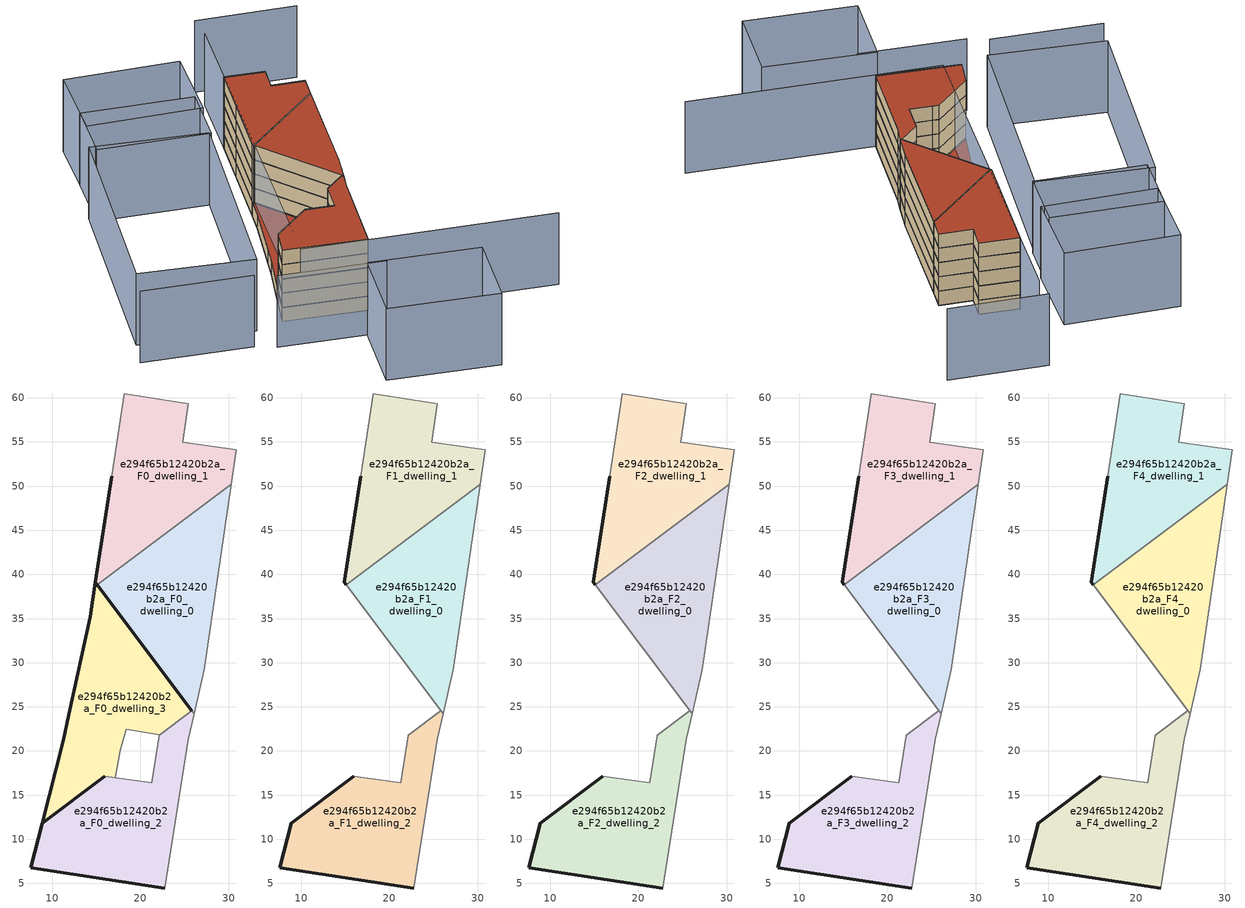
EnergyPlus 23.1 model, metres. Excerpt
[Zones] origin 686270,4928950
e294f65b12420b2a_F0_dwelling_0
 floor ground (EU_floor_Construction): 26.09,24.19 27.22,29.23 30.3,50.23 15.11,38.83 z0
 wall adiabatic (EU_wall_Construction): 30.3,50.23 27.22,29.23 26.09,24.19 15.11,38.83 z0:3
 wall to e294f65b12420b2a_F0_dwelling_1 (EU_wall_Construction): 15.11,38.83 30.3,50.23 z0:3
e294f65b12420b2a_F0_dwelling_1
 floor ground (EU_floor_Construction): 30.3,50.23 30.87,54.14 24.8,54.96 25.46,59.33 18.19,60.43 16.76,51.11 14.92,39.08 15.11,38.83 z0
 wall outside (EU_wall_Construction): 15.11,38.83 14.92,39.08 16.76,51.11 z0:3
 wall adiabatic (EU_wall_Construction): 16.76,51.11 18.19,60.43 25.46,59.33 24.8,54.96 30.87,54.14 30.3,50.23 z0:3
e294f65b12420b2a_F0_dwelling_2
 floor ground (EU_floor_Construction): 22.75,4.47 25.44,21.31 26.09,24.19 25.83,24.53 22.12,21.75 21.31,16.39 17.18,16.97 17.17,16.97 15.98,17.14 8.89,11.82 7.59,6.75 z0
 wall outside (EU_wall_Construction): 22.75,4.47 7.59,6.75 8.89,11.82 15.98,17.14 z0:3
 wall adiabatic (EU_wall_Construction): 17.17,16.97 17.18,16.97 21.31,16.39 22.12,21.75 / 25.83,24.53 26.09,24.19 25.44,21.31 22.75,4.47 z0:3
 wall to e294f65b12420b2a_F0_dwelling_3 (EU_wall_Construction): 15.98,17.14 17.17,16.97 / 22.12,21.75 25.83,24.53 z0:3
e294f65b12420b2a_F0_dwelling_3
 floor ground (EU_floor_Construction): 17.17,16.97 17.4,18.21 17.75,20.06 18.39,22.46 22.14,21.84 22.12,21.75 25.83,24.53 14.92,39.08 14.32,35.17 11.91,24.09 11.27,21.14 8.89,11.82 15.98,17.14 z0
 wall outside (EU_wall_Construction): 15.98,17.14 8.89,11.82 11.27,21.14 11.91,24.09 14.32,35.17 14.92,39.08 25.83,24.53 z0:3
 wall adiabatic (EU_wall_Construction): 22.12,21.75 22.14,21.84 18.39,22.46 17.75,20.06 17.4,18.21 17.17,16.97 z0:3
 roof outside (EU_roof_Construction): 14.92,39.08 25.83,24.53 22.12,21.75 22.14,21.84 18.39,22.46 17.75,20.06 17.4,18.21 17.17,16.97 15.98,17.14 8.89,11.82 11.27,21.14 11.91,24.09 14.32,35.17 z3
e294f65b12420b2a_F1_dwelling_0
 floor to e294f65b12420b2a_F0_dwelling_0 (EU_floor_Construction): 26.09,24.19 27.22,29.23 30.3,50.23 15.11,38.83 z3
 wall adiabatic (EU_wall_Construction): 30.3,50.23 27.22,29.23 26.09,24.19 15.11,38.83 z3:6
 wall to e294f65b12420b2a_F1_dwelling_1 (EU_wall_Construction): 15.11,38.83 30.3,50.23 z3:6
e294f65b12420b2a_F1_dwelling_1
 floor to e294f65b12420b2a_F0_dwelling_1 (EU_floor_Construction): 30.3,50.23 30.87,54.14 24.8,54.96 25.46,59.33 18.19,60.43 16.76,51.11 14.92,39.08 15.11,38.83 z3
 wall outside (EU_wall_Construction): 15.11,38.83 14.92,39.08 16.76,51.11 z3:6
 wall adiabatic (EU_wall_Construction): 16.76,51.11 18.19,60.43 25.46,59.33 24.8,54.96 30.87,54.14 30.3,50.23 z3:6
e294f65b12420b2a_F1_dwelling_2
 floor to e294f65b12420b2a_F0_dwelling_2 (EU_floor_Construction): 22.75,4.47 25.44,21.31 26.09,24.19 25.83,24.53 22.12,21.75 21.31,16.39 17.17,16.97 15.98,17.14 8.88,11.82 7.59,6.75 z3
 wall outside (EU_wall_Construction): 22.75,4.47 7.59,6.75 8.89,11.82 15.98,17.14 z3:6
 wall adiabatic (EU_wall_Construction): 15.98,17.14 17.17,16.97 17.18,16.97 21.31,16.39 22.12,21.75 25.83,24.53 26.09,24.19 25.44,21.31 22.75,4.47 z3:6
e294f65b12420b2a_F2_dwelling_0
 floor to e294f65b12420b2a_F1_dwelling_0 (EU_floor_Construction): 26.09,24.19 27.22,29.23 30.3,50.23 15.11,38.83 z6
 wall adiabatic (EU_wall_Construction): 30.3,50.23 27.22,29.23 26.09,24.19 15.11,38.83 z6:9
 wall to e294f65b12420b2a_F2_dwelling_1 (EU_wall_Construction): 15.11,38.83 30.3,50.23 z6:9
e294f65b12420b2a_F2_dwelling_1
 floor to e294f65b12420b2a_F1_dwelling_1 (EU_floor_Construction): 30.3,50.23 30.87,54.14 24.8,54.96 25.46,59.33 18.19,60.43 16.76,51.11 14.92,39.08 15.11,38.83 z6
 wall outside (EU_wall_Construction): 15.11,38.83 14.92,39.08 16.76,51.11 z6:9
 wall adiabatic (EU_wall_Construction): 16.76,51.11 18.19,60.43 25.46,59.33 24.8,54.96 30.87,54.14 30.3,50.23 z6:9
e294f65b12420b2a_F2_dwelling_2
 floor to e294f65b12420b2a_F1_dwelling_2 (EU_floor_Construction): 22.75,4.47 25.44,21.31 26.09,24.19 25.83,24.53 22.12,21.75 21.31,16.39 17.17,16.97 15.98,17.14 8.88,11.82 7.59,6.75 z6
 wall outside (EU_wall_Construction): 22.75,4.47 7.59,6.75 8.89,11.82 15.98,17.14 z6:9
 wall adiabatic (EU_wall_Construction): 15.98,17.14 17.17,16.97 17.18,16.97 21.31,16.39 22.12,21.75 25.83,24.53 26.09,24.19 25.44,21.31 22.75,4.47 z6:9
e294f65b12420b2a_F3_dwelling_0
 floor to e294f65b12420b2a_F2_dwelling_0 (EU_floor_Construction): 26.09,24.19 27.22,29.23 30.3,50.23 15.11,38.83 z9
 wall adiabatic (EU_wall_Construction): 30.3,50.23 27.22,29.23 26.09,24.19 15.11,38.83 z9:12
 wall to e294f65b12420b2a_F3_dwelling_1 (EU_wall_Construction): 15.11,38.83 30.3,50.23 z9:12
e294f65b12420b2a_F3_dwelling_1
 floor to e294f65b12420b2a_F2_dwelling_1 (EU_floor_Construction): 30.3,50.23 30.87,54.14 24.8,54.96 25.46,59.33 18.19,60.43 16.76,51.11 14.92,39.08 15.11,38.83 z9
 wall outside (EU_wall_Construction): 15.11,38.83 14.92,39.08 16.76,51.11 z9:12
 wall adiabatic (EU_wall_Construction): 16.76,51.11 18.19,60.43 25.46,59.33 24.8,54.96 30.87,54.14 30.3,50.23 z9:12
e294f65b12420b2a_F3_dwelling_2
 floor to e294f65b12420b2a_F2_dwelling_2 (EU_floor_Construction): 22.75,4.47 25.44,21.31 26.09,24.19 25.83,24.53 22.12,21.75 21.31,16.39 17.17,16.97 15.98,17.14 8.88,11.82 7.59,6.75 z9
 wall outside (EU_wall_Construction): 22.75,4.47 7.59,6.75 8.89,11.82 15.98,17.14 z9:12
 wall adiabatic (EU_wall_Construction): 15.98,17.14 17.17,16.97 17.18,16.97 21.31,16.39 22.12,21.75 25.83,24.53 26.09,24.19 25.44,21.31 22.75,4.47 z9:12
e294f65b12420b2a_F4_dwelling_0
 floor to e294f65b12420b2a_F3_dwelling_0 (EU_floor_Construction): 26.09,24.19 27.22,29.23 30.3,50.23 15.11,38.83 z12
 wall adiabatic (EU_wall_Construction): 30.3,50.23 27.22,29.23 26.09,24.19 15.11,38.83 z12:15
 wall to e294f65b12420b2a_F4_dwelling_1 (EU_wall_Construction): 15.11,38.83 30.3,50.23 z12:15
 roof outside (EU_roof_Construction): 30.3,50.23 27.22,29.23 26.09,24.19 15.11,38.83 z15
e294f65b12420b2a_F4_dwelling_1
 floor to e294f65b12420b2a_F3_dwelling_1 (EU_floor_Construction): 30.3,50.23 30.87,54.14 24.8,54.96 25.46,59.33 18.19,60.43 16.76,51.11 14.92,39.08 15.11,38.83 z12
 wall outside (EU_wall_Construction): 15.11,38.83 14.92,39.08 16.76,51.11 z12:15
 wall adiabatic (EU_wall_Construction): 16.76,51.11 18.19,60.43 25.46,59.33 24.8,54.96 30.87,54.14 30.3,50.23 z12:15
 roof outside (EU_roof_Construction): 25.46,59.33 24.8,54.96 30.87,54.14 30.3,50.23 15.11,38.83 14.92,39.08 16.76,51.11 18.19,60.43 z15
e294f65b12420b2a_F4_dwelling_2
 floor to e294f65b12420b2a_F3_dwelling_2 (EU_floor_Construction): 22.75,4.47 25.44,21.31 26.09,24.19 25.83,24.53 22.12,21.75 21.31,16.39 17.17,16.97 15.98,17.14 8.88,11.82 7.59,6.75 z12
 wall outside (EU_wall_Construction): 22.75,4.47 7.59,6.75 8.89,11.82 15.98,17.14 z12:15
 wall adiabatic (EU_wall_Construction): 15.98,17.14 17.17,16.97 17.18,16.97 21.31,16.39 22.12,21.75 25.83,24.53 26.09,24.19 25.44,21.31 22.75,4.47 z12:15
 roof outside (EU_roof_Construction): 25.83,24.53 26.09,24.19 25.44,21.31 22.75,4.47 7.59,6.75 8.89,11.82 15.98,17.14 17.17,16.97 17.18,16.97 21.31,16.39 22.12,21.75 z15
shading: 3.9,-0.19 23.26,-2.97 / -19.99,4.25 0.28,1.43 / 56.58,-0.3 10.75,5.95 / 10.75,5.95 20.06,74.11 / 38.09,76.08 19.95,78.38 / 38.03,-19.75 17.66,-16.64 / 17.66,-16.64 19.87,-2.18 / 19.87,-2.18 40.24,-5.29 / 40.24,-5.29 38.03,-19.75 / -18.62,9.56 -11.7,48.94 / -11.7,48.94 9.35,45.24 / 9.35,45.24 2.43,5.86 / 2.43,5.86 -18.62,9.56 / -9.27,59.22 11.17,56.59 / 11.17,56.59 9.69,45.07 / 9.69,45.07 -10.75,47.69 / -10.75,47.69 -9.27,59.22 / -8.13,69.92 12.85,67.71 / 12.85,67.71 11.29,52.89 / 11.29,52.89 -9.69,55.09 / -9.69,55.09 -8.13,69.92 z0:15
[Building]
EU S2 Campaign: North Axis=0; Terrain=City; Solar Distribution=FullExterior
[Site:Location]
Bologna: Latitude=44.5; Longitude=11.25; Time Zone=1; Elevation=37
[SizingPeriod:WeatherFileDays]
AnnualSizingPeriod: Begin Month=1; Begin Day of Month=1; End Month=12; End Day of Month=31; Day of Week for Start Day=Monday; Use Weather File Daylight Saving Period=No; Use Weather File Rain and Snow Indicators=No
[MATERIAL]
EU_InternalMass_Material: Roughness=MediumRough; Thickness=0.1; Conductivity=1; Density=1800; Specific Heat=900; Thermal Absorptance=0.9; Solar Absorptance=0.7; Visible Absorptance=0.7
[MATERIAL:NOMASS] Roughness=MediumRough; Thermal Absorptance=0.9; Solar Absorptance=0.7; Visible Absorptance=0.7
Name | Thermal Resistance
EU_wall_NoMass | 0.905828
EU_roof_NoMass | 0.37593
EU_floor_NoMass | 0.67114
[CONSTRUCTION]
EU_wall_Construction: EU_wall_NoMass
EU_roof_Construction: EU_roof_NoMass
EU_floor_Construction: EU_floor_NoMass
EU_InternalMass_Construction: EU_InternalMass_Material
[ZONE] Type=1; Multiplier=1; Ceiling Height=autocalculate; Floor Area=autocalculate; Part of Total Floor Area=Yes
Name | Volume
e294f65b12420b2a_F0_dwelling_0; e294f65b12420b2a_F0_dwelling_1 | 533.678
e294f65b12420b2a_F1_dwelling_0; e294f65b12420b2a_F2_dwelling_0; e294f65b12420b2a_F3_dwelling_0; e294f65b12420b2a_F4_dwelling_0 | 533.679
e294f65b12420b2a_F1_dwelling_1; e294f65b12420b2a_F2_dwelling_1; e294f65b12420b2a_F3_dwelling_1; e294f65b12420b2a_F4_dwelling_1 | 533.676
e294f65b12420b2a_F0_dwelling_2 | 531.423
e294f65b12420b2a_F1_dwelling_2; e294f65b12420b2a_F2_dwelling_2; e294f65b12420b2a_F3_dwelling_2; e294f65b12420b2a_F4_dwelling_2 | 531.421
e294f65b12420b2a_F0_dwelling_3 | 535.962
[INTERNALMASS] Construction=EU_InternalMass_Construction
Name | Zone or ZoneList | Surface Area
e294f65b12420b2a_F0_dwelling_0_EU_InternalMass | e294f65b12420b2a_F0_dwelling_0 | 177.893
e294f65b12420b2a_F0_dwelling_1_EU_InternalMass | e294f65b12420b2a_F0_dwelling_1 | 177.893
e294f65b12420b2a_F0_dwelling_2_EU_InternalMass | e294f65b12420b2a_F0_dwelling_2 | 177.141
e294f65b12420b2a_F0_dwelling_3_EU_InternalMass | e294f65b12420b2a_F0_dwelling_3 | 178.653
e294f65b12420b2a_F1_dwelling_0_EU_InternalMass | e294f65b12420b2a_F1_dwelling_0 | 199.172
e294f65b12420b2a_F1_dwelling_1_EU_InternalMass | e294f65b12420b2a_F1_dwelling_1 | 275.218
e294f65b12420b2a_F1_dwelling_2_EU_InternalMass | e294f65b12420b2a_F1_dwelling_2 | 237.191
e294f65b12420b2a_F2_dwelling_0_EU_InternalMass | e294f65b12420b2a_F2_dwelling_0 | 199.172
e294f65b12420b2a_F2_dwelling_1_EU_InternalMass | e294f65b12420b2a_F2_dwelling_1 | 275.218
e294f65b12420b2a_F2_dwelling_2_EU_InternalMass | e294f65b12420b2a_F2_dwelling_2 | 237.191
e294f65b12420b2a_F3_dwelling_0_EU_InternalMass | e294f65b12420b2a_F3_dwelling_0 | 199.172
e294f65b12420b2a_F3_dwelling_1_EU_InternalMass | e294f65b12420b2a_F3_dwelling_1 | 275.218
e294f65b12420b2a_F3_dwelling_2_EU_InternalMass | e294f65b12420b2a_F3_dwelling_2 | 237.191
e294f65b12420b2a_F4_dwelling_0_EU_InternalMass | e294f65b12420b2a_F4_dwelling_0 | 199.172
e294f65b12420b2a_F4_dwelling_1_EU_InternalMass | e294f65b12420b2a_F4_dwelling_1 | 275.218
e294f65b12420b2a_F4_dwelling_2_EU_InternalMass | e294f65b12420b2a_F4_dwelling_2 | 237.191
[OTHEREQUIPMENT] Fuel Type=Electricity; Design Level Calculation Method=Watts/Area; Power per Zone Floor Area=1; Fraction Latent=0; Fraction Radiant=0; Fraction Lost=0; Carbon Dioxide Generation Rate=0; EndUse Subcategory=EU_Step8_InternalGains
Name | Zone or ZoneList or Space or SpaceList | Schedule
EU_Step8_InternalGain_e294f65b12420b2a_F0_dwelling_0_f000 | e294f65b12420b2a_F0_dwelling_0 | EU_Step8_GainSchedule_e294f65b12420b2a_F0_dwelling_0_f000
EU_Step8_InternalGain_e294f65b12420b2a_F0_dwelling_1_f000 | e294f65b12420b2a_F0_dwelling_1 | EU_Step8_GainSchedule_e294f65b12420b2a_F0_dwelling_1_f000
EU_Step8_InternalGain_e294f65b12420b2a_F0_dwelling_2_f000 | e294f65b12420b2a_F0_dwelling_2 | EU_Step8_GainSchedule_e294f65b12420b2a_F0_dwelling_2_f000
EU_Step8_InternalGain_e294f65b12420b2a_F0_dwelling_3_f000 | e294f65b12420b2a_F0_dwelling_3 | EU_Step8_GainSchedule_e294f65b12420b2a_F0_dwelling_3_f000
EU_Step8_InternalGain_e294f65b12420b2a_F1_dwelling_0_f000 | e294f65b12420b2a_F1_dwelling_0 | EU_Step8_GainSchedule_e294f65b12420b2a_F1_dwelling_0_f000
EU_Step8_InternalGain_e294f65b12420b2a_F1_dwelling_1_f000 | e294f65b12420b2a_F1_dwelling_1 | EU_Step8_GainSchedule_e294f65b12420b2a_F1_dwelling_1_f000
EU_Step8_InternalGain_e294f65b12420b2a_F1_dwelling_2_f000 | e294f65b12420b2a_F1_dwelling_2 | EU_Step8_GainSchedule_e294f65b12420b2a_F1_dwelling_2_f000
EU_Step8_InternalGain_e294f65b12420b2a_F2_dwelling_0_f000 | e294f65b12420b2a_F2_dwelling_0 | EU_Step8_GainSchedule_e294f65b12420b2a_F2_dwelling_0_f000
EU_Step8_InternalGain_e294f65b12420b2a_F2_dwelling_1_f000 | e294f65b12420b2a_F2_dwelling_1 | EU_Step8_GainSchedule_e294f65b12420b2a_F2_dwelling_1_f000
EU_Step8_InternalGain_e294f65b12420b2a_F2_dwelling_2_f000 | e294f65b12420b2a_F2_dwelling_2 | EU_Step8_GainSchedule_e294f65b12420b2a_F2_dwelling_2_f000
EU_Step8_InternalGain_e294f65b12420b2a_F3_dwelling_0_f000 | e294f65b12420b2a_F3_dwelling_0 | EU_Step8_GainSchedule_e294f65b12420b2a_F3_dwelling_0_f000
EU_Step8_InternalGain_e294f65b12420b2a_F3_dwelling_1_f000 | e294f65b12420b2a_F3_dwelling_1 | EU_Step8_GainSchedule_e294f65b12420b2a_F3_dwelling_1_f000
EU_Step8_InternalGain_e294f65b12420b2a_F3_dwelling_2_f000 | e294f65b12420b2a_F3_dwelling_2 | EU_Step8_GainSchedule_e294f65b12420b2a_F3_dwelling_2_f000
EU_Step8_InternalGain_e294f65b12420b2a_F4_dwelling_0_f000 | e294f65b12420b2a_F4_dwelling_0 | EU_Step8_GainSchedule_e294f65b12420b2a_F4_dwelling_0_f000
EU_Step8_InternalGain_e294f65b12420b2a_F4_dwelling_1_f000 | e294f65b12420b2a_F4_dwelling_1 | EU_Step8_GainSchedule_e294f65b12420b2a_F4_dwelling_1_f000
EU_Step8_InternalGain_e294f65b12420b2a_F4_dwelling_2_f000 | e294f65b12420b2a_F4_dwelling_2 | EU_Step8_GainSchedule_e294f65b12420b2a_F4_dwelling_2_f000
[ZONEVENTILATION:DESIGNFLOWRATE] Schedule=EU_AlwaysOn; Design Flow Rate Calculation Method=AirChanges/Hour; Air Changes per Hour=0.73129; Ventilation Type=Natural; Fan Pressure Rise=0; Fan Total Efficiency=1; Constant Term Coefficient=1; Temperature Term Coefficient=0; Velocity Term Coefficient=0; Velocity Squared Term Coefficient=0; Minimum Indoor Temperature=-100; Maximum Indoor Temperature=100; Delta Temperature=-100; Minimum Outdoor Temperature=-100; Maximum Outdoor Temperature=100; Maximum Wind Speed=40
Name | Zone or ZoneList or Space or SpaceList
EU_ConstantAir_e294f65b12420b2a_F0_dwelling_0 | e294f65b12420b2a_F0_dwelling_0
EU_ConstantAir_e294f65b12420b2a_F0_dwelling_1 | e294f65b12420b2a_F0_dwelling_1
EU_ConstantAir_e294f65b12420b2a_F0_dwelling_2 | e294f65b12420b2a_F0_dwelling_2
EU_ConstantAir_e294f65b12420b2a_F0_dwelling_3 | e294f65b12420b2a_F0_dwelling_3
EU_ConstantAir_e294f65b12420b2a_F1_dwelling_0 | e294f65b12420b2a_F1_dwelling_0
EU_ConstantAir_e294f65b12420b2a_F1_dwelling_1 | e294f65b12420b2a_F1_dwelling_1
EU_ConstantAir_e294f65b12420b2a_F1_dwelling_2 | e294f65b12420b2a_F1_dwelling_2
EU_ConstantAir_e294f65b12420b2a_F2_dwelling_0 | e294f65b12420b2a_F2_dwelling_0
EU_ConstantAir_e294f65b12420b2a_F2_dwelling_1 | e294f65b12420b2a_F2_dwelling_1
EU_ConstantAir_e294f65b12420b2a_F2_dwelling_2 | e294f65b12420b2a_F2_dwelling_2
EU_ConstantAir_e294f65b12420b2a_F3_dwelling_0 | e294f65b12420b2a_F3_dwelling_0
EU_ConstantAir_e294f65b12420b2a_F3_dwelling_1 | e294f65b12420b2a_F3_dwelling_1
EU_ConstantAir_e294f65b12420b2a_F3_dwelling_2 | e294f65b12420b2a_F3_dwelling_2
EU_ConstantAir_e294f65b12420b2a_F4_dwelling_0 | e294f65b12420b2a_F4_dwelling_0
EU_ConstantAir_e294f65b12420b2a_F4_dwelling_1 | e294f65b12420b2a_F4_dwelling_1
EU_ConstantAir_e294f65b12420b2a_F4_dwelling_2 | e294f65b12420b2a_F4_dwelling_2
[HVACTEMPLATE:THERMOSTAT] Constant Heating Setpoint=20; Constant Cooling Setpoint=50
EU_HeatOnly_e294f65b12420b2a_F0_dwelling_0; EU_HeatOnly_e294f65b12420b2a_F0_dwelling_1; EU_HeatOnly_e294f65b12420b2a_F0_dwelling_2; EU_HeatOnly_e294f65b12420b2a_F0_dwelling_3; EU_HeatOnly_e294f65b12420b2a_F1_dwelling_0; EU_HeatOnly_e294f65b12420b2a_F1_dwelling_1; EU_HeatOnly_e294f65b12420b2a_F1_dwelling_2; EU_HeatOnly_e294f65b12420b2a_F2_dwelling_0; EU_HeatOnly_e294f65b12420b2a_F2_dwelling_1; EU_HeatOnly_e294f65b12420b2a_F2_dwelling_2; EU_HeatOnly_e294f65b12420b2a_F3_dwelling_0; EU_HeatOnly_e294f65b12420b2a_F3_dwelling_1; EU_HeatOnly_e294f65b12420b2a_F3_dwelling_2; EU_HeatOnly_e294f65b12420b2a_F4_dwelling_0; EU_HeatOnly_e294f65b12420b2a_F4_dwelling_1; EU_HeatOnly_e294f65b12420b2a_F4_dwelling_2
[HVACTEMPLATE:ZONE:IDEALLOADSAIRSYSTEM] System Availability Schedule=EU_AlwaysOn; Maximum Heating Supply Air Temperature=50; Minimum Cooling Supply Air Temperature=13; Maximum Heating Supply Air Humidity Ratio=0.0156; Minimum Cooling Supply Air Humidity Ratio=0.0077; Heating Limit=NoLimit; Cooling Limit=NoLimit; Heating Availability Schedule=EU_AlwaysOn; Cooling Availability Schedule=EU_CoolingOff; Dehumidification Control Type=ConstantSensibleHeatRatio; Cooling Sensible Heat Ratio=0.7; Dehumidification Setpoint=60; Humidification Control Type=None; Humidification Setpoint=30; Outdoor Air Method=None; Outdoor Air Flow Rate per Person=0.00944; Outdoor Air Flow Rate per Zone Floor Area=0; Outdoor Air Flow Rate per Zone=0; Demand Controlled Ventilation Type=None; Outdoor Air Economizer Type=NoEconomizer; Heat Recovery Type=None; Sensible Heat Recovery Effectiveness=0.7; Latent Heat Recovery Effectiveness=0.65
Name | Template Thermostat
e294f65b12420b2a_F0_dwelling_0 | EU_HeatOnly_e294f65b12420b2a_F0_dwelling_0
e294f65b12420b2a_F0_dwelling_1 | EU_HeatOnly_e294f65b12420b2a_F0_dwelling_1
e294f65b12420b2a_F0_dwelling_2 | EU_HeatOnly_e294f65b12420b2a_F0_dwelling_2
e294f65b12420b2a_F0_dwelling_3 | EU_HeatOnly_e294f65b12420b2a_F0_dwelling_3
e294f65b12420b2a_F1_dwelling_0 | EU_HeatOnly_e294f65b12420b2a_F1_dwelling_0
e294f65b12420b2a_F1_dwelling_1 | EU_HeatOnly_e294f65b12420b2a_F1_dwelling_1
e294f65b12420b2a_F1_dwelling_2 | EU_HeatOnly_e294f65b12420b2a_F1_dwelling_2
e294f65b12420b2a_F2_dwelling_0 | EU_HeatOnly_e294f65b12420b2a_F2_dwelling_0
e294f65b12420b2a_F2_dwelling_1 | EU_HeatOnly_e294f65b12420b2a_F2_dwelling_1
e294f65b12420b2a_F2_dwelling_2 | EU_HeatOnly_e294f65b12420b2a_F2_dwelling_2
e294f65b12420b2a_F3_dwelling_0 | EU_HeatOnly_e294f65b12420b2a_F3_dwelling_0
e294f65b12420b2a_F3_dwelling_1 | EU_HeatOnly_e294f65b12420b2a_F3_dwelling_1
e294f65b12420b2a_F3_dwelling_2 | EU_HeatOnly_e294f65b12420b2a_F3_dwelling_2
e294f65b12420b2a_F4_dwelling_0 | EU_HeatOnly_e294f65b12420b2a_F4_dwelling_0
e294f65b12420b2a_F4_dwelling_1 | EU_HeatOnly_e294f65b12420b2a_F4_dwelling_1
e294f65b12420b2a_F4_dwelling_2 | EU_HeatOnly_e294f65b12420b2a_F4_dwelling_2
[SIZING:ZONE] Zone Cooling Design Supply Air Temperature Input Method=SupplyAirTemperature; Zone Cooling Design Supply Air Temperature=13; Zone Heating Design Supply Air Temperature Input Method=SupplyAirTemperature; Zone Heating Design Supply Air Temperature=50; Zone Cooling Design Supply Air Humidity Ratio=0.008; Zone Heating Design Supply Air Humidity Ratio=0.008; Cooling Design Air Flow Method=DesignDay; Cooling Design Air Flow Rate=0; Cooling Minimum Air Flow per Zone Floor Area=0.000762; Cooling Minimum Air Flow=0; Cooling Minimum Air Flow Fraction=0.2; Heating Design Air Flow Method=DesignDay; Heating Design Air Flow Rate=0; Heating Maximum Air Flow per Zone Floor Area=0.002032; Heating Maximum Air Flow=0.141576; Heating Maximum Air Flow Fraction=0.3; Account for Dedicated Outdoor Air System=No; Dedicated Outdoor Air System Control Strategy=NeutralSupplyAir; Dedicated Outdoor Air Low Setpoint Temperature for Design=autosize; Dedicated Outdoor Air High Setpoint Temperature for Design=autosize; Zone Load Sizing Method=Sensible Load Only No Latent Load; Zone Latent Cooling Design Supply Air Humidity Ratio Input Method=HumidityRatioDifference; Zone Cooling Design Supply Air Humidity Ratio Difference=0.005; Zone Latent Heating Design Supply Air Humidity Ratio Input Method=HumidityRatioDifference; Zone Humidification Design Supply Air Humidity Ratio Difference=0.005
e294f65b12420b2a_F0_dwelling_0; e294f65b12420b2a_F0_dwelling_1; e294f65b12420b2a_F0_dwelling_2; e294f65b12420b2a_F0_dwelling_3; e294f65b12420b2a_F1_dwelling_0; e294f65b12420b2a_F1_dwelling_1; e294f65b12420b2a_F1_dwelling_2; e294f65b12420b2a_F2_dwelling_0; e294f65b12420b2a_F2_dwelling_1; e294f65b12420b2a_F2_dwelling_2; e294f65b12420b2a_F3_dwelling_0; e294f65b12420b2a_F3_dwelling_1; e294f65b12420b2a_F3_dwelling_2; e294f65b12420b2a_F4_dwelling_0; e294f65b12420b2a_F4_dwelling_1; e294f65b12420b2a_F4_dwelling_2
[SCHEDULE:CONSTANT]
Name | Hourly Value
EU_AlwaysOn | 1
EU_CoolingOff | 0
[SCHEDULE:FILE] Column Number=1; Rows to Skip at Top=0; Number of Hours of Data=8760; Column Separator=Comma; Interpolate to Timestep=No; Minutes per Item=60; Adjust Schedule for Daylight Savings=Yes
Name | File
EU_Step8_GainSchedule_e294f65b12420b2a_F0_dwelling_0_f000 | ../../schedules/e294f65b12420b2a/e294f65b12420b2a_F0_dwelling_0_f000_gain.csv
EU_Step8_GainSchedule_e294f65b12420b2a_F0_dwelling_1_f000 | ../../schedules/e294f65b12420b2a/e294f65b12420b2a_F0_dwelling_1_f000_gain.csv
EU_Step8_GainSchedule_e294f65b12420b2a_F0_dwelling_2_f000 | ../../schedules/e294f65b12420b2a/e294f65b12420b2a_F0_dwelling_2_f000_gain.csv
EU_Step8_GainSchedule_e294f65b12420b2a_F0_dwelling_3_f000 | ../../schedules/e294f65b12420b2a/e294f65b12420b2a_F0_dwelling_3_f000_gain.csv
EU_Step8_GainSchedule_e294f65b12420b2a_F1_dwelling_0_f000 | ../../schedules/e294f65b12420b2a/e294f65b12420b2a_F1_dwelling_0_f000_gain.csv
EU_Step8_GainSchedule_e294f65b12420b2a_F1_dwelling_1_f000 | ../../schedules/e294f65b12420b2a/e294f65b12420b2a_F1_dwelling_1_f000_gain.csv
EU_Step8_GainSchedule_e294f65b12420b2a_F1_dwelling_2_f000 | ../../schedules/e294f65b12420b2a/e294f65b12420b2a_F1_dwelling_2_f000_gain.csv
EU_Step8_GainSchedule_e294f65b12420b2a_F2_dwelling_0_f000 | ../../schedules/e294f65b12420b2a/e294f65b12420b2a_F2_dwelling_0_f000_gain.csv
EU_Step8_GainSchedule_e294f65b12420b2a_F2_dwelling_1_f000 | ../../schedules/e294f65b12420b2a/e294f65b12420b2a_F2_dwelling_1_f000_gain.csv
EU_Step8_GainSchedule_e294f65b12420b2a_F2_dwelling_2_f000 | ../../schedules/e294f65b12420b2a/e294f65b12420b2a_F2_dwelling_2_f000_gain.csv
EU_Step8_GainSchedule_e294f65b12420b2a_F3_dwelling_0_f000 | ../../schedules/e294f65b12420b2a/e294f65b12420b2a_F3_dwelling_0_f000_gain.csv
EU_Step8_GainSchedule_e294f65b12420b2a_F3_dwelling_1_f000 | ../../schedules/e294f65b12420b2a/e294f65b12420b2a_F3_dwelling_1_f000_gain.csv
EU_Step8_GainSchedule_e294f65b12420b2a_F3_dwelling_2_f000 | ../../schedules/e294f65b12420b2a/e294f65b12420b2a_F3_dwelling_2_f000_gain.csv
EU_Step8_GainSchedule_e294f65b12420b2a_F4_dwelling_0_f000 | ../../schedules/e294f65b12420b2a/e294f65b12420b2a_F4_dwelling_0_f000_gain.csv
EU_Step8_GainSchedule_e294f65b12420b2a_F4_dwelling_1_f000 | ../../schedules/e294f65b12420b2a/e294f65b12420b2a_F4_dwelling_1_f000_gain.csv
EU_Step8_GainSchedule_e294f65b12420b2a_F4_dwelling_2_f000 | ../../schedules/e294f65b12420b2a/e294f65b12420b2a_F4_dwelling_2_f000_gain.csv
